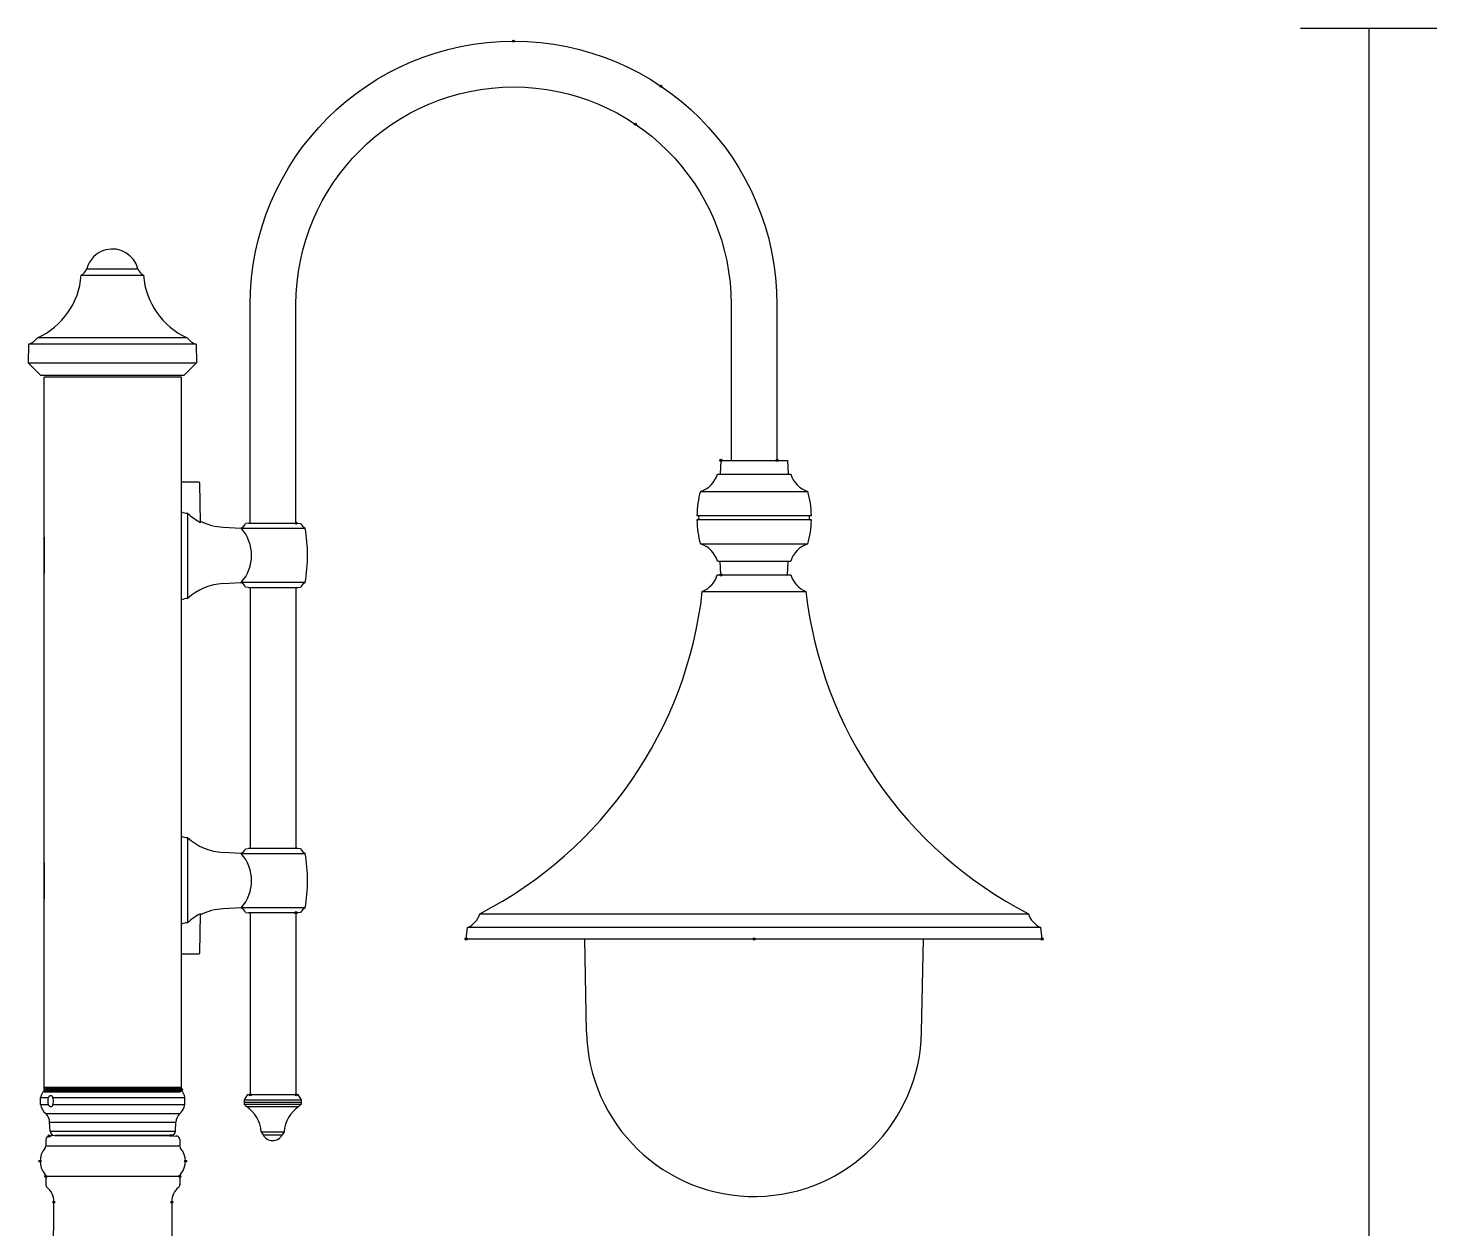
# Model space of a CAD drawing. Extents: x 1 to 153, y 0 to 316.
# Drawn here: x 17.4 to 142, y 210.3 to 316.4 of the extents above; entities that cross this region are included whole.
import ezdxf

# ---------------------------------------------------------------- set-up
doc = ezdxf.new("R2010")
doc.units = 0
doc.layers.add('LIVELLO_1', color=160, linetype='Continuous')

# ---------------------------------------------------------------- blocks, each defined once
blk = doc.blocks.new('AI9-BLK1')
at = {"layer": 'LIVELLO_1', "color": 7}
for p, q in [((53.83, 158.04), (65.88, 158.04)), ((59.86, 158.04), (59.85, 24.53)), ((-53.99, 136.19), (-48.48, 136.19)), ((-53.51, 136.76), (-48.97, 136.76)), ((-58.65, 130.1), (-58.68, 128.45)), ((-43.82, 130.1), (-58.65, 130.1)), ((-44.62, 130.66), (-57.86, 130.66)), ((-43.82, 130.1), (-43.79, 128.45)), ((-58.68, 128.45), (-43.79, 128.45)), ((-58.68, 128.45), (-57.58, 127.35)), ((-43.79, 128.45), (-44.9, 127.35)), ((-57.58, 127.35), (-44.9, 127.35)), ((-57.27, 64.2), (-57.27, 127.18)), ((-45.12, 127.18), (-57.27, 127.18)), ((-45.12, 64.2), (-45.12, 127.18)), ((2.57, 119.83), (2.51, 118.61)), ((2.57, 119.83), (8.45, 119.83)), ((8.45, 119.83), (8.51, 118.61)), ((2.27, 118.61), (8.75, 118.61)), ((-45.12, 117.92), (-43.6, 117.92)), ((-43.44, 114.35), (-43.5, 117.81)), ((0.76, 117.09), (10.26, 117.09)), ((-44.59, 115.15), (-44.59, 107.62)), ((0.45, 114.97), (10.57, 114.97)), ((-41.43, 113.92), (-39.85, 113.84)), ((-39.85, 113.84), (-34.18, 113.84)), ((-39.2, 114.27), (-39.45, 114.24)), ((-39.2, 114.27), (-34.84, 114.27)), ((-34.84, 114.27), (-34.59, 114.24)), ((10.57, 114.56), (0.45, 114.56)), ((-57.27, 113.04), (-57.27, 109.82)), ((0.76, 112.44), (10.26, 112.44)), ((2.27, 110.92), (8.75, 110.92)), ((2.57, 109.7), (2.51, 110.92)), ((8.45, 109.7), (8.51, 110.92)), ((-41.43, 108.94), (-39.85, 109.03)), ((-34.18, 109.03), (-39.85, 109.03)), ((-39.2, 108.6), (-39.45, 108.62)), ((-39.2, 108.6), (-34.84, 108.6)), ((-39.04, 108.6), (-39.04, 85.51)), ((-35, 108.6), (-35, 85.51)), ((-34.84, 108.6), (-34.59, 108.62)), ((0.93, 108.24), (10.09, 108.24)), ((-44.59, 86.49), (-44.59, 78.96)), ((-39.85, 85.08), (-41.43, 85.17)), ((-39.85, 85.08), (-34.18, 85.08)), ((-39.45, 85.49), (-39.2, 85.51)), ((-34.84, 85.51), (-39.2, 85.51)), ((-34.59, 85.49), (-34.84, 85.51)), ((-57.27, 84.28), (-57.27, 81.07)), ((-43.5, 76.29), (-43.44, 79.75)), ((-39.85, 80.26), (-41.43, 80.18)), ((-34.18, 80.26), (-39.85, 80.26)), ((-39.45, 79.86), (-39.2, 79.84)), ((-34.84, 79.84), (-39.2, 79.84)), ((-39.04, 79.84), (-39.04, 63.73)), ((-35, 79.84), (-35, 63.73)), ((-34.59, 79.86), (-34.84, 79.84)), ((-18.74, 79.75), (29.76, 79.75)), ((30.85, 78.53), (-19.83, 78.53)), ((30.98, 77.51), (30.85, 78.53)), ((-9.3, 69.32), (-9.46, 77.51)), ((20.32, 69.32), (20.48, 77.51)), ((-43.6, 76.19), (-45.12, 76.19)), ((-45.32, 64.4), (-57.27, 64.4)), ((-57.27, 64.4), (-57.27, 64)), ((-57.27, 64.2), (-45.12, 64.2)), ((-57.27, 64), (-45.32, 64)), ((-39.29, 63.78), (-39.58, 63.3)), ((-39.29, 63.78), (-34.84, 63.78)), ((-35, 63.73), (-39.04, 63.73)), ((-34.84, 63.78), (-34.54, 63.3)), ((-57.58, 63.49), (-56.91, 63.49)), ((-57.58, 62.88), (-57.58, 63.49)), ((-57.58, 62.88), (-56.91, 62.88)), ((-56.51, 63.49), (-51.2, 63.49)), ((-56.51, 62.88), (-51.2, 62.88)), ((-51.2, 63.49), (-44.82, 63.49)), ((-51.2, 62.88), (-44.82, 62.88)), ((-44.82, 62.88), (-44.82, 63.49)), ((-39.58, 63.3), (-39.59, 63.08)), ((-39.59, 63.08), (-39.58, 62.88)), ((-39.59, 63.08), (-34.53, 63.08)), ((-39.58, 63.3), (-34.54, 63.3)), ((-34.54, 62.88), (-39.58, 62.88)), ((-39.38, 62.7), (-34.74, 62.7)), ((-34.54, 63.3), (-34.53, 63.08)), ((-34.53, 63.08), (-34.54, 62.88)), ((-57.13, 62.08), (-51.2, 62.08)), ((-56.74, 60.53), (-56.78, 61.31)), ((-56.78, 61.31), (-51.2, 61.31)), ((-51.2, 62.08), (-45.27, 62.08)), ((-51.2, 61.31), (-45.62, 61.31)), ((-45.65, 60.53), (-45.62, 61.31)), ((-57.12, 59.8), (-57.12, 59.21)), ((-56.26, 60.15), (-56.81, 60.1)), ((-56.74, 60.53), (-51.2, 60.53)), ((-56.34, 60.15), (-51.2, 60.15)), ((-46.13, 60.15), (-56.26, 60.15)), ((-51.2, 60.53), (-45.65, 60.53)), ((-51.2, 60.15), (-46.06, 60.15)), ((-46.13, 60.15), (-45.58, 60.1)), ((-45.27, 59.8), (-45.27, 59.21)), ((-38.07, 60.47), (-37.9, 60.19)), ((-38.07, 60.47), (-36.05, 60.47)), ((-37.9, 60.19), (-36.22, 60.19)), ((-36.05, 60.47), (-36.22, 60.19)), ((-45.27, 59.21), (-57.12, 59.21)), ((-57.12, 56.53), (-57.12, 55.79)), ((-45.27, 56.53), (-57.12, 56.53)), ((-45.27, 56.53), (-45.27, 55.79)), ((-56.86, -80.77), (-56.41, 54.31)), ((-45.98, 54.31), (-45.53, -80.77))]:
    blk.add_line(p, q, dxfattribs=at)
at = {"layer": 'LIVELLO_1', "color": 250}
blk.add_line((-39.56, 63.08), (-34.57, 63.08), dxfattribs=at)
at = {"layer": 'LIVELLO_1', "color": 7}
for points in [[(2.25, 109.7), (3.14, 109.7), (8.77, 109.7)], [(30.98, 77.51), (-19.96, 77.51), (-19.83, 78.53)]]:
    blk.add_lwpolyline(points, dxfattribs=at)
for centre, radius in [((-34.99, 114.27), 0.0935), ((-45.12, 64.2), 0.0936), ((-46.06, 60.15), 0.0935), ((-57.12, 56.53), 0.0922), ((-45.27, 56.53), 0.0935)]:
    blk.add_circle(centre, radius, dxfattribs=at)
for centre, major_axis, ratio in [((-15.76, 156.89), (0.0949, 0), 0.980078), ((-2.73, 152.91), (0.0008, -0.093), 0.98978), ((-4.99, 149.55), (0.0942, 0), 0.987311), ((2.58, 119.83), (-0.0022, -0.0956), 0.97811), ((7.54, 119.83), (-0.0007, -0.0956), 0.978353), ((2.58, 109.7), (0.0935, 0), 0.963465), ((-34.99, 79.84), (-0.0021, -0.0956), 0.97815), ((-19.96, 77.51), (0.0021, -0.0956), 0.97815), ((5.51, 77.51), (-0.0022, -0.0956), 0.97811), ((30.98, 77.51), (-0.0022, -0.0956), 0.97811), ((30.98, 77.51), (-0.0022, -0.0956), 0.97811), ((30.98, 77.51), (-0.0022, -0.0956), 0.97811), ((-39.04, 63.73), (0.0936, 0), 0.960477), ((-34.99, 63.73), (0.0935, 0), 0.96158), ((-34.99, 63.73), (0.0935, 0), 0.96158), ((-34.99, 63.73), (0.0935, 0), 0.96158), ((-56.82, 60.1), (0.0021, -0.0958), 0.976391), ((-57.63, 57.87), (0.0957, 0), 0.939694), ((-44.76, 57.87), (0.0935, 0), 0.96158), ((-56.41, 54.25), (0.0935, 0), 0.963183), ((-45.98, 54.25), (0.0935, 0), 0.963196)]:
    blk.add_ellipse(centre, major_axis=major_axis, ratio=ratio, dxfattribs=at)
for points, knots in [([(-39.04, 114.27), (-39.04, 114.27), (-39.04, 133.6), (-39.04, 133.6), (-39.04, 146.47), (-28.62, 156.89), (-15.75, 156.89), (-2.89, 156.89), (7.53, 146.47), (7.53, 133.6), (7.53, 133.6), (7.53, 119.83), (7.53, 119.83)], [0, 0, 0, 0, 1, 1, 1, 2, 2, 2, 3, 3, 3, 4, 4, 4, 4]), ([(-35, 114.27), (-35, 114.27), (-35, 133.6), (-35, 133.6), (-35, 144.23), (-26.38, 152.84), (-15.75, 152.84), (-5.13, 152.84), (3.48, 144.23), (3.48, 133.6), (3.48, 133.6), (3.48, 119.83), (3.48, 119.83)], [0, 0, 0, 0, 1, 1, 1, 2, 2, 2, 3, 3, 3, 4, 4, 4, 4]), ([(-48.97, 136.76), (-49.29, 138.01), (-50.57, 138.76), (-51.82, 138.44), (-52.65, 138.23), (-53.29, 137.58), (-53.5, 136.76)], [0, 0, 0, 0, 1, 1, 1, 2, 2, 2, 2]), ([(0.45, 114.56), (0.56, 114.56), (0.65, 114.65), (0.65, 114.77), (0.65, 114.87), (0.56, 114.97), (0.45, 114.97)], [0, 0, 0, 0, 1, 1, 1, 2, 2, 2, 2]), ([(10.57, 114.97), (10.46, 114.97), (10.37, 114.87), (10.37, 114.77), (10.37, 114.65), (10.46, 114.56), (10.57, 114.56)], [0, 0, 0, 0, 1, 1, 1, 2, 2, 2, 2]), ([(-45.12, 86.62), (-44.96, 86.53), (-44.77, 86.49), (-44.59, 86.49), (-43.72, 85.69), (-42.61, 85.22), (-41.43, 85.17)], [0, 0, 0, 0, 1, 1, 1, 2, 2, 2, 2]), ([(-9.3, 69.32), (-9.16, 61.14), (-2.42, 54.62), (5.76, 54.76), (13.74, 54.89), (20.18, 61.33), (20.32, 69.32)], [0, 0, 0, 0, 1, 1, 1, 2, 2, 2, 2]), ([(-57.27, 64), (-57.16, 64), (-57.07, 64.08), (-57.07, 64.2), (-57.07, 64.31), (-57.16, 64.4), (-57.27, 64.4)], [0, 0, 0, 0, 1, 1, 1, 2, 2, 2, 2]), ([(-57.17, 64), (-57.06, 64), (-56.97, 64.08), (-56.97, 64.2), (-56.97, 64.31), (-57.06, 64.4), (-57.17, 64.4)], [0, 0, 0, 0, 1, 1, 1, 2, 2, 2, 2]), ([(-57.07, 64), (-56.96, 64), (-56.87, 64.08), (-56.87, 64.2), (-56.87, 64.31), (-56.96, 64.4), (-57.07, 64.4)], [0, 0, 0, 0, 1, 1, 1, 2, 2, 2, 2]), ([(-56.97, 64), (-56.86, 64), (-56.77, 64.08), (-56.77, 64.2), (-56.77, 64.31), (-56.86, 64.4), (-56.97, 64.4)], [0, 0, 0, 0, 1, 1, 1, 2, 2, 2, 2]), ([(-56.91, 63.49), (-56.9, 63.52), (-56.88, 63.55), (-56.86, 63.57), (-56.84, 63.59), (-56.82, 63.61), (-56.8, 63.64), (-56.79, 63.65), (-56.77, 63.66), (-56.75, 63.67), (-56.74, 63.68), (-56.72, 63.68), (-56.7, 63.69), (-56.69, 63.69), (-56.68, 63.69), (-56.67, 63.69), (-56.67, 63.69), (-56.65, 63.69), (-56.65, 63.69), (-56.63, 63.68), (-56.62, 63.68), (-56.6, 63.66), (-56.59, 63.66), (-56.58, 63.64), (-56.57, 63.63), (-56.55, 63.61), (-56.54, 63.59), (-56.53, 63.57), (-56.52, 63.54), (-56.52, 63.52), (-56.51, 63.49)], [0, 0, 0, 0, 1, 1, 1, 2, 2, 2, 3, 3, 3, 4, 4, 4, 5, 5, 5, 6, 6, 6, 7, 7, 7, 8, 8, 8, 9, 9, 9, 10, 10, 10, 10]), ([(-56.87, 64), (-56.75, 64), (-56.67, 64.08), (-56.67, 64.2), (-56.67, 64.31), (-56.75, 64.4), (-56.87, 64.4)], [0, 0, 0, 0, 1, 1, 1, 2, 2, 2, 2]), ([(-56.77, 64), (-56.65, 64), (-56.56, 64.08), (-56.56, 64.2), (-56.56, 64.31), (-56.65, 64.4), (-56.77, 64.4)], [0, 0, 0, 0, 1, 1, 1, 2, 2, 2, 2]), ([(-56.67, 64), (-56.55, 64), (-56.46, 64.08), (-56.46, 64.2), (-56.46, 64.31), (-56.55, 64.4), (-56.67, 64.4)], [0, 0, 0, 0, 1, 1, 1, 2, 2, 2, 2]), ([(-56.56, 64), (-56.45, 64), (-56.36, 64.08), (-56.36, 64.2), (-56.36, 64.31), (-56.45, 64.4), (-56.56, 64.4)], [0, 0, 0, 0, 1, 1, 1, 2, 2, 2, 2]), ([(-56.46, 64), (-56.35, 64), (-56.26, 64.08), (-56.26, 64.2), (-56.26, 64.31), (-56.35, 64.4), (-56.46, 64.4)], [0, 0, 0, 0, 1, 1, 1, 2, 2, 2, 2]), ([(-56.36, 64), (-56.25, 64), (-56.16, 64.08), (-56.16, 64.2), (-56.16, 64.31), (-56.25, 64.4), (-56.36, 64.4)], [0, 0, 0, 0, 1, 1, 1, 2, 2, 2, 2]), ([(-56.26, 64), (-56.15, 64), (-56.06, 64.08), (-56.06, 64.2), (-56.06, 64.31), (-56.15, 64.4), (-56.26, 64.4)], [0, 0, 0, 0, 1, 1, 1, 2, 2, 2, 2]), ([(-56.16, 64), (-56.05, 64), (-55.96, 64.08), (-55.96, 64.2), (-55.96, 64.31), (-56.05, 64.4), (-56.16, 64.4)], [0, 0, 0, 0, 1, 1, 1, 2, 2, 2, 2]), ([(-56.06, 64), (-55.95, 64), (-55.86, 64.08), (-55.86, 64.2), (-55.86, 64.31), (-55.95, 64.4), (-56.06, 64.4)], [0, 0, 0, 0, 1, 1, 1, 2, 2, 2, 2]), ([(-55.96, 64), (-55.84, 64), (-55.75, 64.08), (-55.75, 64.2), (-55.75, 64.31), (-55.84, 64.4), (-55.96, 64.4)], [0, 0, 0, 0, 1, 1, 1, 2, 2, 2, 2]), ([(-55.86, 64), (-55.74, 64), (-55.65, 64.08), (-55.65, 64.2), (-55.65, 64.31), (-55.74, 64.4), (-55.86, 64.4)], [0, 0, 0, 0, 1, 1, 1, 2, 2, 2, 2]), ([(-55.75, 64), (-55.64, 64), (-55.55, 64.08), (-55.55, 64.2), (-55.55, 64.31), (-55.64, 64.4), (-55.75, 64.4)], [0, 0, 0, 0, 1, 1, 1, 2, 2, 2, 2]), ([(-55.65, 64), (-55.54, 64), (-55.45, 64.08), (-55.45, 64.2), (-55.45, 64.31), (-55.54, 64.4), (-55.65, 64.4)], [0, 0, 0, 0, 1, 1, 1, 2, 2, 2, 2]), ([(-55.55, 64), (-55.44, 64), (-55.35, 64.08), (-55.35, 64.2), (-55.35, 64.31), (-55.44, 64.4), (-55.55, 64.4)], [0, 0, 0, 0, 1, 1, 1, 2, 2, 2, 2]), ([(-55.45, 64), (-55.34, 64), (-55.25, 64.08), (-55.25, 64.2), (-55.25, 64.31), (-55.34, 64.4), (-55.45, 64.4)], [0, 0, 0, 0, 1, 1, 1, 2, 2, 2, 2]), ([(-55.35, 64), (-55.24, 64), (-55.15, 64.08), (-55.15, 64.2), (-55.15, 64.31), (-55.24, 64.4), (-55.35, 64.4)], [0, 0, 0, 0, 1, 1, 1, 2, 2, 2, 2]), ([(-55.25, 64), (-55.13, 64), (-55.04, 64.08), (-55.04, 64.2), (-55.04, 64.31), (-55.13, 64.4), (-55.25, 64.4)], [0, 0, 0, 0, 1, 1, 1, 2, 2, 2, 2]), ([(-55.15, 64), (-55.03, 64), (-54.94, 64.08), (-54.94, 64.2), (-54.94, 64.31), (-55.03, 64.4), (-55.15, 64.4)], [0, 0, 0, 0, 1, 1, 1, 2, 2, 2, 2]), ([(-55.04, 64), (-54.93, 64), (-54.84, 64.08), (-54.84, 64.2), (-54.84, 64.31), (-54.93, 64.4), (-55.04, 64.4)], [0, 0, 0, 0, 1, 1, 1, 2, 2, 2, 2]), ([(-54.94, 64), (-54.83, 64), (-54.74, 64.08), (-54.74, 64.2), (-54.74, 64.31), (-54.83, 64.4), (-54.94, 64.4)], [0, 0, 0, 0, 1, 1, 1, 2, 2, 2, 2]), ([(-54.84, 64), (-54.73, 64), (-54.64, 64.08), (-54.64, 64.2), (-54.64, 64.31), (-54.73, 64.4), (-54.84, 64.4)], [0, 0, 0, 0, 1, 1, 1, 2, 2, 2, 2]), ([(-54.74, 64), (-54.63, 64), (-54.54, 64.08), (-54.54, 64.2), (-54.54, 64.31), (-54.63, 64.4), (-54.74, 64.4)], [0, 0, 0, 0, 1, 1, 1, 2, 2, 2, 2]), ([(-54.64, 64), (-54.53, 64), (-54.44, 64.08), (-54.44, 64.2), (-54.44, 64.31), (-54.53, 64.4), (-54.64, 64.4)], [0, 0, 0, 0, 1, 1, 1, 2, 2, 2, 2]), ([(-54.54, 64), (-54.43, 64), (-54.34, 64.08), (-54.34, 64.2), (-54.34, 64.31), (-54.43, 64.4), (-54.54, 64.4)], [0, 0, 0, 0, 1, 1, 1, 2, 2, 2, 2]), ([(-54.44, 64), (-54.33, 64), (-54.23, 64.08), (-54.23, 64.2), (-54.23, 64.31), (-54.33, 64.4), (-54.44, 64.4)], [0, 0, 0, 0, 1, 1, 1, 2, 2, 2, 2]), ([(-54.34, 64), (-54.22, 64), (-54.13, 64.08), (-54.13, 64.2), (-54.13, 64.31), (-54.22, 64.4), (-54.34, 64.4)], [0, 0, 0, 0, 1, 1, 1, 2, 2, 2, 2]), ([(-54.23, 64), (-54.12, 64), (-54.03, 64.08), (-54.03, 64.2), (-54.03, 64.31), (-54.12, 64.4), (-54.23, 64.4)], [0, 0, 0, 0, 1, 1, 1, 2, 2, 2, 2]), ([(-54.13, 64), (-54.02, 64), (-53.93, 64.08), (-53.93, 64.2), (-53.93, 64.31), (-54.02, 64.4), (-54.13, 64.4)], [0, 0, 0, 0, 1, 1, 1, 2, 2, 2, 2]), ([(-54.03, 64), (-53.92, 64), (-53.83, 64.08), (-53.83, 64.2), (-53.83, 64.31), (-53.92, 64.4), (-54.03, 64.4)], [0, 0, 0, 0, 1, 1, 1, 2, 2, 2, 2]), ([(-53.93, 64), (-53.82, 64), (-53.73, 64.08), (-53.73, 64.2), (-53.73, 64.31), (-53.82, 64.4), (-53.93, 64.4)], [0, 0, 0, 0, 1, 1, 1, 2, 2, 2, 2]), ([(-53.83, 64), (-53.72, 64), (-53.63, 64.08), (-53.63, 64.2), (-53.63, 64.31), (-53.72, 64.4), (-53.83, 64.4)], [0, 0, 0, 0, 1, 1, 1, 2, 2, 2, 2]), ([(-53.73, 64), (-53.61, 64), (-53.53, 64.08), (-53.53, 64.2), (-53.53, 64.31), (-53.61, 64.4), (-53.73, 64.4)], [0, 0, 0, 0, 1, 1, 1, 2, 2, 2, 2]), ([(-53.63, 64), (-53.51, 64), (-53.43, 64.08), (-53.43, 64.2), (-53.43, 64.31), (-53.51, 64.4), (-53.63, 64.4)], [0, 0, 0, 0, 1, 1, 1, 2, 2, 2, 2]), ([(-53.53, 64), (-53.41, 64), (-53.32, 64.08), (-53.32, 64.2), (-53.32, 64.31), (-53.41, 64.4), (-53.53, 64.4)], [0, 0, 0, 0, 1, 1, 1, 2, 2, 2, 2]), ([(-53.43, 64), (-53.31, 64), (-53.22, 64.08), (-53.22, 64.2), (-53.22, 64.31), (-53.31, 64.4), (-53.43, 64.4)], [0, 0, 0, 0, 1, 1, 1, 2, 2, 2, 2]), ([(-53.32, 64), (-53.21, 64), (-53.12, 64.08), (-53.12, 64.2), (-53.12, 64.31), (-53.21, 64.4), (-53.32, 64.4)], [0, 0, 0, 0, 1, 1, 1, 2, 2, 2, 2]), ([(-53.22, 64), (-53.11, 64), (-53.02, 64.08), (-53.02, 64.2), (-53.02, 64.31), (-53.11, 64.4), (-53.22, 64.4)], [0, 0, 0, 0, 1, 1, 1, 2, 2, 2, 2]), ([(-53.12, 64), (-53.01, 64), (-52.92, 64.08), (-52.92, 64.2), (-52.92, 64.31), (-53.01, 64.4), (-53.12, 64.4)], [0, 0, 0, 0, 1, 1, 1, 2, 2, 2, 2]), ([(-53.02, 64), (-52.91, 64), (-52.82, 64.08), (-52.82, 64.2), (-52.82, 64.31), (-52.91, 64.4), (-53.02, 64.4)], [0, 0, 0, 0, 1, 1, 1, 2, 2, 2, 2]), ([(-52.92, 64), (-52.81, 64), (-52.72, 64.08), (-52.72, 64.2), (-52.72, 64.31), (-52.81, 64.4), (-52.92, 64.4)], [0, 0, 0, 0, 1, 1, 1, 2, 2, 2, 2]), ([(-52.82, 64), (-52.7, 64), (-52.62, 64.08), (-52.62, 64.2), (-52.62, 64.31), (-52.7, 64.4), (-52.82, 64.4)], [0, 0, 0, 0, 1, 1, 1, 2, 2, 2, 2]), ([(-52.72, 64), (-52.6, 64), (-52.52, 64.08), (-52.52, 64.2), (-52.52, 64.31), (-52.6, 64.4), (-52.72, 64.4)], [0, 0, 0, 0, 1, 1, 1, 2, 2, 2, 2]), ([(-52.62, 64), (-52.5, 64), (-52.41, 64.08), (-52.41, 64.2), (-52.41, 64.31), (-52.5, 64.4), (-52.62, 64.4)], [0, 0, 0, 0, 1, 1, 1, 2, 2, 2, 2]), ([(-52.52, 64), (-52.4, 64), (-52.31, 64.08), (-52.31, 64.2), (-52.31, 64.31), (-52.4, 64.4), (-52.52, 64.4)], [0, 0, 0, 0, 1, 1, 1, 2, 2, 2, 2]), ([(-52.41, 64), (-52.3, 64), (-52.21, 64.08), (-52.21, 64.2), (-52.21, 64.31), (-52.3, 64.4), (-52.41, 64.4)], [0, 0, 0, 0, 1, 1, 1, 2, 2, 2, 2]), ([(-52.31, 64), (-52.2, 64), (-52.11, 64.08), (-52.11, 64.2), (-52.11, 64.31), (-52.2, 64.4), (-52.31, 64.4)], [0, 0, 0, 0, 1, 1, 1, 2, 2, 2, 2]), ([(-52.21, 64), (-52.1, 64), (-52.01, 64.08), (-52.01, 64.2), (-52.01, 64.31), (-52.1, 64.4), (-52.21, 64.4)], [0, 0, 0, 0, 1, 1, 1, 2, 2, 2, 2]), ([(-52.11, 64), (-52, 64), (-51.91, 64.08), (-51.91, 64.2), (-51.91, 64.31), (-52, 64.4), (-52.11, 64.4)], [0, 0, 0, 0, 1, 1, 1, 2, 2, 2, 2]), ([(-52.01, 64), (-51.89, 64), (-51.8, 64.08), (-51.8, 64.2), (-51.8, 64.31), (-51.89, 64.4), (-52.01, 64.4)], [0, 0, 0, 0, 1, 1, 1, 2, 2, 2, 2]), ([(-51.91, 64), (-51.8, 64), (-51.7, 64.08), (-51.7, 64.2), (-51.7, 64.31), (-51.8, 64.4), (-51.91, 64.4)], [0, 0, 0, 0, 1, 1, 1, 2, 2, 2, 2]), ([(-51.8, 64), (-51.69, 64), (-51.6, 64.08), (-51.6, 64.2), (-51.6, 64.31), (-51.69, 64.4), (-51.8, 64.4)], [0, 0, 0, 0, 1, 1, 1, 2, 2, 2, 2]), ([(-51.7, 64), (-51.59, 64), (-51.5, 64.08), (-51.5, 64.2), (-51.5, 64.31), (-51.59, 64.4), (-51.7, 64.4)], [0, 0, 0, 0, 1, 1, 1, 2, 2, 2, 2]), ([(-51.6, 64), (-51.49, 64), (-51.4, 64.08), (-51.4, 64.2), (-51.4, 64.31), (-51.49, 64.4), (-51.6, 64.4)], [0, 0, 0, 0, 1, 1, 1, 2, 2, 2, 2]), ([(-51.5, 64), (-51.39, 64), (-51.3, 64.08), (-51.3, 64.2), (-51.3, 64.31), (-51.39, 64.4), (-51.5, 64.4)], [0, 0, 0, 0, 1, 1, 1, 2, 2, 2, 2]), ([(-51.4, 64), (-51.29, 64), (-51.2, 64.08), (-51.2, 64.2), (-51.2, 64.31), (-51.29, 64.4), (-51.4, 64.4)], [0, 0, 0, 0, 1, 1, 1, 2, 2, 2, 2]), ([(-51.3, 64), (-51.19, 64), (-51.09, 64.08), (-51.09, 64.2), (-51.09, 64.31), (-51.19, 64.4), (-51.3, 64.4)], [0, 0, 0, 0, 1, 1, 1, 2, 2, 2, 2]), ([(-51.2, 64), (-51.09, 64), (-50.99, 64.08), (-50.99, 64.2), (-50.99, 64.31), (-51.09, 64.4), (-51.2, 64.4)], [0, 0, 0, 0, 1, 1, 1, 2, 2, 2, 2]), ([(-51.09, 64), (-50.98, 64), (-50.89, 64.08), (-50.89, 64.2), (-50.89, 64.31), (-50.98, 64.4), (-51.09, 64.4)], [0, 0, 0, 0, 1, 1, 1, 2, 2, 2, 2]), ([(-50.99, 64), (-50.88, 64), (-50.79, 64.08), (-50.79, 64.2), (-50.79, 64.31), (-50.88, 64.4), (-50.99, 64.4)], [0, 0, 0, 0, 1, 1, 1, 2, 2, 2, 2]), ([(-50.89, 64), (-50.78, 64), (-50.69, 64.08), (-50.69, 64.2), (-50.69, 64.31), (-50.78, 64.4), (-50.89, 64.4)], [0, 0, 0, 0, 1, 1, 1, 2, 2, 2, 2]), ([(-50.79, 64), (-50.68, 64), (-50.59, 64.08), (-50.59, 64.2), (-50.59, 64.31), (-50.68, 64.4), (-50.79, 64.4)], [0, 0, 0, 0, 1, 1, 1, 2, 2, 2, 2]), ([(-50.69, 64), (-50.58, 64), (-50.49, 64.08), (-50.49, 64.2), (-50.49, 64.31), (-50.58, 64.4), (-50.69, 64.4)], [0, 0, 0, 0, 1, 1, 1, 2, 2, 2, 2]), ([(-50.59, 64), (-50.48, 64), (-50.39, 64.08), (-50.39, 64.2), (-50.39, 64.31), (-50.48, 64.4), (-50.59, 64.4)], [0, 0, 0, 0, 1, 1, 1, 2, 2, 2, 2]), ([(-50.49, 64), (-50.37, 64), (-50.29, 64.08), (-50.29, 64.2), (-50.29, 64.31), (-50.37, 64.4), (-50.49, 64.4)], [0, 0, 0, 0, 1, 1, 1, 2, 2, 2, 2]), ([(-50.39, 64), (-50.27, 64), (-50.18, 64.08), (-50.18, 64.2), (-50.18, 64.31), (-50.27, 64.4), (-50.39, 64.4)], [0, 0, 0, 0, 1, 1, 1, 2, 2, 2, 2]), ([(-50.29, 64), (-50.17, 64), (-50.08, 64.08), (-50.08, 64.2), (-50.08, 64.31), (-50.17, 64.4), (-50.29, 64.4)], [0, 0, 0, 0, 1, 1, 1, 2, 2, 2, 2]), ([(-50.18, 64), (-50.07, 64), (-49.98, 64.08), (-49.98, 64.2), (-49.98, 64.31), (-50.07, 64.4), (-50.18, 64.4)], [0, 0, 0, 0, 1, 1, 1, 2, 2, 2, 2]), ([(-50.08, 64), (-49.97, 64), (-49.88, 64.08), (-49.88, 64.2), (-49.88, 64.31), (-49.97, 64.4), (-50.08, 64.4)], [0, 0, 0, 0, 1, 1, 1, 2, 2, 2, 2]), ([(-49.98, 64), (-49.87, 64), (-49.78, 64.08), (-49.78, 64.2), (-49.78, 64.31), (-49.87, 64.4), (-49.98, 64.4)], [0, 0, 0, 0, 1, 1, 1, 2, 2, 2, 2]), ([(-49.88, 64), (-49.77, 64), (-49.68, 64.08), (-49.68, 64.2), (-49.68, 64.31), (-49.77, 64.4), (-49.88, 64.4)], [0, 0, 0, 0, 1, 1, 1, 2, 2, 2, 2]), ([(-49.78, 64), (-49.67, 64), (-49.58, 64.08), (-49.58, 64.2), (-49.58, 64.31), (-49.67, 64.4), (-49.78, 64.4)], [0, 0, 0, 0, 1, 1, 1, 2, 2, 2, 2]), ([(-49.68, 64), (-49.57, 64), (-49.48, 64.08), (-49.48, 64.2), (-49.48, 64.31), (-49.57, 64.4), (-49.68, 64.4)], [0, 0, 0, 0, 1, 1, 1, 2, 2, 2, 2]), ([(-49.58, 64), (-49.46, 64), (-49.37, 64.08), (-49.37, 64.2), (-49.37, 64.31), (-49.46, 64.4), (-49.58, 64.4)], [0, 0, 0, 0, 1, 1, 1, 2, 2, 2, 2]), ([(-49.48, 64), (-49.36, 64), (-49.27, 64.08), (-49.27, 64.2), (-49.27, 64.31), (-49.36, 64.4), (-49.48, 64.4)], [0, 0, 0, 0, 1, 1, 1, 2, 2, 2, 2]), ([(-49.37, 64), (-49.26, 64), (-49.17, 64.08), (-49.17, 64.2), (-49.17, 64.31), (-49.26, 64.4), (-49.37, 64.4)], [0, 0, 0, 0, 1, 1, 1, 2, 2, 2, 2]), ([(-49.27, 64), (-49.16, 64), (-49.07, 64.08), (-49.07, 64.2), (-49.07, 64.31), (-49.16, 64.4), (-49.27, 64.4)], [0, 0, 0, 0, 1, 1, 1, 2, 2, 2, 2]), ([(-49.17, 64), (-49.06, 64), (-48.97, 64.08), (-48.97, 64.2), (-48.97, 64.31), (-49.06, 64.4), (-49.17, 64.4)], [0, 0, 0, 0, 1, 1, 1, 2, 2, 2, 2]), ([(-49.07, 64), (-48.96, 64), (-48.87, 64.08), (-48.87, 64.2), (-48.87, 64.31), (-48.96, 64.4), (-49.07, 64.4)], [0, 0, 0, 0, 1, 1, 1, 2, 2, 2, 2]), ([(-48.97, 64), (-48.86, 64), (-48.77, 64.08), (-48.77, 64.2), (-48.77, 64.31), (-48.86, 64.4), (-48.97, 64.4)], [0, 0, 0, 0, 1, 1, 1, 2, 2, 2, 2]), ([(-48.87, 64), (-48.76, 64), (-48.67, 64.08), (-48.67, 64.2), (-48.67, 64.31), (-48.76, 64.4), (-48.87, 64.4)], [0, 0, 0, 0, 1, 1, 1, 2, 2, 2, 2]), ([(-48.77, 64), (-48.65, 64), (-48.56, 64.08), (-48.56, 64.2), (-48.56, 64.31), (-48.65, 64.4), (-48.77, 64.4)], [0, 0, 0, 0, 1, 1, 1, 2, 2, 2, 2]), ([(-48.67, 64), (-48.55, 64), (-48.46, 64.08), (-48.46, 64.2), (-48.46, 64.31), (-48.55, 64.4), (-48.67, 64.4)], [0, 0, 0, 0, 1, 1, 1, 2, 2, 2, 2]), ([(-48.56, 64), (-48.45, 64), (-48.36, 64.08), (-48.36, 64.2), (-48.36, 64.31), (-48.45, 64.4), (-48.56, 64.4)], [0, 0, 0, 0, 1, 1, 1, 2, 2, 2, 2]), ([(-48.46, 64), (-48.35, 64), (-48.26, 64.08), (-48.26, 64.2), (-48.26, 64.31), (-48.35, 64.4), (-48.46, 64.4)], [0, 0, 0, 0, 1, 1, 1, 2, 2, 2, 2]), ([(-48.36, 64), (-48.25, 64), (-48.16, 64.08), (-48.16, 64.2), (-48.16, 64.31), (-48.25, 64.4), (-48.36, 64.4)], [0, 0, 0, 0, 1, 1, 1, 2, 2, 2, 2]), ([(-48.26, 64), (-48.15, 64), (-48.05, 64.08), (-48.05, 64.2), (-48.05, 64.31), (-48.15, 64.4), (-48.26, 64.4)], [0, 0, 0, 0, 1, 1, 1, 2, 2, 2, 2]), ([(-48.16, 64), (-48.05, 64), (-47.96, 64.08), (-47.96, 64.2), (-47.96, 64.31), (-48.05, 64.4), (-48.16, 64.4)], [0, 0, 0, 0, 1, 1, 1, 2, 2, 2, 2]), ([(-48.05, 64), (-47.95, 64), (-47.85, 64.08), (-47.85, 64.2), (-47.85, 64.31), (-47.95, 64.4), (-48.05, 64.4)], [0, 0, 0, 0, 1, 1, 1, 2, 2, 2, 2]), ([(-47.96, 64), (-47.85, 64), (-47.75, 64.08), (-47.75, 64.2), (-47.75, 64.31), (-47.85, 64.4), (-47.96, 64.4)], [0, 0, 0, 0, 1, 1, 1, 2, 2, 2, 2]), ([(-47.85, 64), (-47.74, 64), (-47.65, 64.08), (-47.65, 64.2), (-47.65, 64.31), (-47.74, 64.4), (-47.85, 64.4)], [0, 0, 0, 0, 1, 1, 1, 2, 2, 2, 2]), ([(-47.75, 64), (-47.64, 64), (-47.55, 64.08), (-47.55, 64.2), (-47.55, 64.31), (-47.64, 64.4), (-47.75, 64.4)], [0, 0, 0, 0, 1, 1, 1, 2, 2, 2, 2]), ([(-47.65, 64), (-47.54, 64), (-47.45, 64.08), (-47.45, 64.2), (-47.45, 64.31), (-47.54, 64.4), (-47.65, 64.4)], [0, 0, 0, 0, 1, 1, 1, 2, 2, 2, 2]), ([(-47.55, 64), (-47.44, 64), (-47.35, 64.08), (-47.35, 64.2), (-47.35, 64.31), (-47.44, 64.4), (-47.55, 64.4)], [0, 0, 0, 0, 1, 1, 1, 2, 2, 2, 2]), ([(-47.45, 64), (-47.34, 64), (-47.25, 64.08), (-47.25, 64.2), (-47.25, 64.31), (-47.34, 64.4), (-47.45, 64.4)], [0, 0, 0, 0, 1, 1, 1, 2, 2, 2, 2]), ([(-47.35, 64), (-47.24, 64), (-47.14, 64.08), (-47.14, 64.2), (-47.14, 64.31), (-47.24, 64.4), (-47.35, 64.4)], [0, 0, 0, 0, 1, 1, 1, 2, 2, 2, 2]), ([(-47.25, 64), (-47.13, 64), (-47.05, 64.08), (-47.05, 64.2), (-47.05, 64.31), (-47.13, 64.4), (-47.25, 64.4)], [0, 0, 0, 0, 1, 1, 1, 2, 2, 2, 2]), ([(-47.14, 64), (-47.03, 64), (-46.94, 64.08), (-46.94, 64.2), (-46.94, 64.31), (-47.03, 64.4), (-47.14, 64.4)], [0, 0, 0, 0, 1, 1, 1, 2, 2, 2, 2]), ([(-47.05, 64), (-46.93, 64), (-46.84, 64.08), (-46.84, 64.2), (-46.84, 64.31), (-46.93, 64.4), (-47.05, 64.4)], [0, 0, 0, 0, 1, 1, 1, 2, 2, 2, 2]), ([(-46.94, 64), (-46.83, 64), (-46.74, 64.08), (-46.74, 64.2), (-46.74, 64.31), (-46.83, 64.4), (-46.94, 64.4)], [0, 0, 0, 0, 1, 1, 1, 2, 2, 2, 2]), ([(-46.84, 64), (-46.73, 64), (-46.64, 64.08), (-46.64, 64.2), (-46.64, 64.31), (-46.73, 64.4), (-46.84, 64.4)], [0, 0, 0, 0, 1, 1, 1, 2, 2, 2, 2]), ([(-46.74, 64), (-46.63, 64), (-46.54, 64.08), (-46.54, 64.2), (-46.54, 64.31), (-46.63, 64.4), (-46.74, 64.4)], [0, 0, 0, 0, 1, 1, 1, 2, 2, 2, 2]), ([(-46.64, 64), (-46.53, 64), (-46.44, 64.08), (-46.44, 64.2), (-46.44, 64.31), (-46.53, 64.4), (-46.64, 64.4)], [0, 0, 0, 0, 1, 1, 1, 2, 2, 2, 2]), ([(-46.54, 64), (-46.42, 64), (-46.34, 64.08), (-46.34, 64.2), (-46.34, 64.31), (-46.42, 64.4), (-46.54, 64.4)], [0, 0, 0, 0, 1, 1, 1, 2, 2, 2, 2]), ([(-46.44, 64), (-46.32, 64), (-46.23, 64.08), (-46.23, 64.2), (-46.23, 64.31), (-46.32, 64.4), (-46.44, 64.4)], [0, 0, 0, 0, 1, 1, 1, 2, 2, 2, 2]), ([(-46.34, 64), (-46.22, 64), (-46.13, 64.08), (-46.13, 64.2), (-46.13, 64.31), (-46.22, 64.4), (-46.34, 64.4)], [0, 0, 0, 0, 1, 1, 1, 2, 2, 2, 2]), ([(-46.23, 64), (-46.12, 64), (-46.03, 64.08), (-46.03, 64.2), (-46.03, 64.31), (-46.12, 64.4), (-46.23, 64.4)], [0, 0, 0, 0, 1, 1, 1, 2, 2, 2, 2]), ([(-46.13, 64), (-46.02, 64), (-45.93, 64.08), (-45.93, 64.2), (-45.93, 64.31), (-46.02, 64.4), (-46.13, 64.4)], [0, 0, 0, 0, 1, 1, 1, 2, 2, 2, 2]), ([(-46.03, 64), (-45.92, 64), (-45.83, 64.08), (-45.83, 64.2), (-45.83, 64.31), (-45.92, 64.4), (-46.03, 64.4)], [0, 0, 0, 0, 1, 1, 1, 2, 2, 2, 2]), ([(-45.93, 64), (-45.82, 64), (-45.73, 64.08), (-45.73, 64.2), (-45.73, 64.31), (-45.82, 64.4), (-45.93, 64.4)], [0, 0, 0, 0, 1, 1, 1, 2, 2, 2, 2]), ([(-45.83, 64), (-45.72, 64), (-45.63, 64.08), (-45.63, 64.2), (-45.63, 64.31), (-45.72, 64.4), (-45.83, 64.4)], [0, 0, 0, 0, 1, 1, 1, 2, 2, 2, 2]), ([(-45.73, 64), (-45.62, 64), (-45.53, 64.08), (-45.53, 64.2), (-45.53, 64.31), (-45.62, 64.4), (-45.73, 64.4)], [0, 0, 0, 0, 1, 1, 1, 2, 2, 2, 2]), ([(-45.63, 64), (-45.51, 64), (-45.43, 64.08), (-45.43, 64.2), (-45.43, 64.31), (-45.51, 64.4), (-45.63, 64.4)], [0, 0, 0, 0, 1, 1, 1, 2, 2, 2, 2]), ([(-45.53, 64), (-45.41, 64), (-45.32, 64.08), (-45.32, 64.2), (-45.32, 64.31), (-45.41, 64.4), (-45.53, 64.4)], [0, 0, 0, 0, 1, 1, 1, 2, 2, 2, 2]), ([(-45.43, 64), (-45.31, 64), (-45.22, 64.08), (-45.22, 64.2), (-45.22, 64.31), (-45.31, 64.4), (-45.43, 64.4)], [0, 0, 0, 0, 1, 1, 1, 2, 2, 2, 2]), ([(-45.32, 64), (-45.21, 64), (-45.12, 64.08), (-45.12, 64.2), (-45.12, 64.31), (-45.21, 64.4), (-45.32, 64.4)], [0, 0, 0, 0, 1, 1, 1, 2, 2, 2, 2]), ([(-56.51, 62.88), (-56.52, 62.85), (-56.52, 62.83), (-56.53, 62.8), (-56.54, 62.78), (-56.55, 62.76), (-56.57, 62.74), (-56.58, 62.73), (-56.59, 62.71), (-56.6, 62.7), (-56.62, 62.69), (-56.63, 62.69), (-56.65, 62.68), (-56.65, 62.68), (-56.67, 62.68), (-56.67, 62.68), (-56.68, 62.68), (-56.69, 62.68), (-56.7, 62.68), (-56.72, 62.69), (-56.74, 62.69), (-56.75, 62.7), (-56.77, 62.71), (-56.79, 62.72), (-56.8, 62.73), (-56.82, 62.75), (-56.84, 62.77), (-56.86, 62.8), (-56.88, 62.82), (-56.9, 62.85), (-56.91, 62.88)], [0, 0, 0, 0, 1, 1, 1, 2, 2, 2, 3, 3, 3, 4, 4, 4, 5, 5, 5, 6, 6, 6, 7, 7, 7, 8, 8, 8, 9, 9, 9, 10, 10, 10, 10]), ([(-37.9, 60.19), (-37.73, 59.88), (-37.41, 59.7), (-37.06, 59.7), (-37.06, 59.7), (-37.06, 59.7), (-37.06, 59.7)], [0, 0, 0, 0, 1, 1, 1, 2, 2, 2, 2])]:
    blk.add_open_spline(points, degree=3, knots=knots, dxfattribs=at)
for points in [[(-57.86, 130.66), (-55.65, 131.66), (-54.17, 133.78), (-53.99, 136.19)], [(-53.99, 136.19), (-53.77, 136.32), (-53.6, 136.52), (-53.51, 136.76)], [(-48.97, 136.76), (-48.87, 136.52), (-48.7, 136.32), (-48.48, 136.19)], [(-48.48, 136.19), (-48.3, 133.78), (-46.82, 131.66), (-44.62, 130.66)], [(-58.65, 130.1), (-58.34, 130.21), (-58.06, 130.4), (-57.86, 130.66)], [(-44.62, 130.66), (-44.41, 130.4), (-44.14, 130.21), (-43.82, 130.1)], [(0.76, 117.09), (1.49, 117.31), (2.06, 117.88), (2.27, 118.61)], [(8.75, 118.61), (8.96, 117.88), (9.53, 117.31), (10.26, 117.09)], [(-43.5, 117.81), (-43.5, 117.87), (-43.54, 117.92), (-43.6, 117.92)], [(0.76, 117.09), (0.57, 116.4), (0.47, 115.69), (0.45, 114.97)], [(10.57, 114.97), (10.56, 115.69), (10.45, 116.4), (10.26, 117.09)], [(-45.12, 115.27), (-44.96, 115.19), (-44.77, 115.15), (-44.59, 115.15)], [(-44.59, 115.15), (-44.24, 114.83), (-43.86, 114.56), (-43.44, 114.35)], [(-43.44, 114.46), (-42.81, 114.14), (-42.13, 113.96), (-41.43, 113.92)], [(-39.85, 113.84), (-39.68, 113.92), (-39.53, 114.07), (-39.45, 114.24)], [(-39.85, 109.03), (-38.62, 110.39), (-38.62, 112.47), (-39.85, 113.84)], [(-34.59, 114.24), (-34.51, 114.07), (-34.36, 113.92), (-34.18, 113.84)], [(-34.18, 109.03), (-33.91, 110.62), (-33.91, 112.25), (-34.18, 113.84)], [(0.45, 114.56), (0.47, 113.84), (0.57, 113.13), (0.76, 112.44)], [(10.26, 112.44), (10.45, 113.13), (10.56, 113.84), (10.57, 114.56)], [(2.27, 110.92), (2.06, 111.65), (1.49, 112.22), (0.76, 112.44)], [(10.26, 112.44), (9.53, 112.22), (8.96, 111.65), (8.75, 110.92)], [(0.93, 108.24), (1.57, 108.5), (2.06, 109.04), (2.25, 109.7)], [(8.77, 109.7), (8.96, 109.04), (9.45, 108.5), (10.09, 108.24)], [(-41.43, 108.94), (-42.61, 108.88), (-43.72, 108.41), (-44.59, 107.62)], [(-39.45, 108.62), (-39.53, 108.8), (-39.68, 108.94), (-39.85, 109.03)], [(-34.18, 109.03), (-34.36, 108.94), (-34.51, 108.8), (-34.59, 108.62)], [(-44.59, 107.62), (-44.77, 107.62), (-44.96, 107.57), (-45.12, 107.49)], [(-18.74, 79.75), (-7.83, 85.36), (-0.44, 96.06), (0.93, 108.24)], [(10.09, 108.24), (11.47, 96.06), (18.85, 85.36), (29.76, 79.75)], [(-39.85, 85.08), (-39.68, 85.17), (-39.53, 85.31), (-39.45, 85.49)], [(-39.85, 80.26), (-38.62, 81.63), (-38.62, 83.71), (-39.85, 85.08)], [(-34.59, 85.49), (-34.51, 85.31), (-34.36, 85.17), (-34.18, 85.08)], [(-34.18, 80.26), (-33.91, 81.86), (-33.91, 83.49), (-34.18, 85.08)], [(-43.44, 79.75), (-43.86, 79.54), (-44.24, 79.28), (-44.59, 78.96)], [(-41.43, 80.18), (-42.13, 80.15), (-42.81, 79.97), (-43.44, 79.65)], [(-39.45, 79.86), (-39.53, 80.04), (-39.68, 80.18), (-39.85, 80.26)], [(-34.18, 80.26), (-34.36, 80.18), (-34.51, 80.04), (-34.59, 79.86)], [(-19.83, 78.53), (-19.31, 78.77), (-18.91, 79.21), (-18.74, 79.75)], [(29.76, 79.75), (29.93, 79.21), (30.33, 78.77), (30.85, 78.53)], [(-44.59, 78.96), (-44.77, 78.96), (-44.96, 78.91), (-45.12, 78.83)], [(-43.6, 76.19), (-43.54, 76.19), (-43.5, 76.24), (-43.5, 76.29)], [(-57.22, 64.2), (-57.4, 64), (-57.52, 63.75), (-57.58, 63.49)], [(-44.82, 63.49), (-44.87, 63.75), (-44.99, 64), (-45.17, 64.2)], [(-57.58, 62.88), (-57.52, 62.57), (-57.36, 62.29), (-57.13, 62.08)], [(-56.91, 63.49), (-56.97, 63.29), (-56.97, 63.08), (-56.91, 62.88)], [(-56.45, 63.18), (-56.45, 63.29), (-56.47, 63.39), (-56.51, 63.49)], [(-56.51, 62.88), (-56.47, 62.98), (-56.45, 63.08), (-56.45, 63.18)], [(-45.27, 62.08), (-45.04, 62.29), (-44.88, 62.57), (-44.82, 62.88)], [(-39.38, 62.7), (-39.43, 62.77), (-39.5, 62.84), (-39.58, 62.88)], [(-38.07, 60.47), (-38.14, 61.38), (-38.62, 62.2), (-39.38, 62.7)], [(-34.74, 62.7), (-35.5, 62.2), (-35.99, 61.38), (-36.05, 60.47)], [(-34.54, 62.88), (-34.63, 62.84), (-34.7, 62.77), (-34.74, 62.7)], [(-56.78, 61.31), (-56.79, 61.61), (-56.91, 61.88), (-57.13, 62.08)], [(-45.27, 62.08), (-45.48, 61.88), (-45.6, 61.61), (-45.62, 61.31)], [(-56.81, 60.1), (-56.98, 60.1), (-57.12, 59.96), (-57.12, 59.8)], [(-56.74, 60.53), (-56.73, 60.32), (-56.55, 60.15), (-56.34, 60.15)], [(-46.06, 60.15), (-45.84, 60.15), (-45.66, 60.32), (-45.65, 60.53)], [(-45.27, 59.8), (-45.27, 59.96), (-45.41, 60.1), (-45.58, 60.1)], [(-37.06, 59.7), (-36.72, 59.7), (-36.39, 59.88), (-36.22, 60.19)], [(-57.2, 59), (-57.77, 58.36), (-57.77, 57.38), (-57.2, 56.74)], [(-57.2, 59), (-57.15, 59.06), (-57.12, 59.13), (-57.12, 59.21)], [(-45.27, 59.21), (-45.27, 59.13), (-45.24, 59.06), (-45.2, 59)], [(-45.2, 56.74), (-44.62, 57.38), (-44.62, 58.36), (-45.2, 59)], [(-57.12, 56.53), (-57.12, 56.61), (-57.15, 56.68), (-57.2, 56.74)], [(-45.2, 56.74), (-45.24, 56.68), (-45.27, 56.61), (-45.27, 56.53)], [(-57.12, 55.79), (-57.12, 55.7), (-57.08, 55.62), (-57.01, 55.56)], [(-56.41, 54.31), (-56.41, 54.79), (-56.63, 55.25), (-57.01, 55.56)], [(-45.39, 55.56), (-45.76, 55.25), (-45.98, 54.79), (-45.98, 54.31)], [(-45.39, 55.56), (-45.31, 55.62), (-45.27, 55.7), (-45.27, 55.79)]]:
    blk.add_open_spline(points, degree=3, dxfattribs=at)

msp = doc.modelspace()

# ---------------------------------------------------------------- block references
at = {"layer": 'LIVELLO_1', "color": 7}
msp.add_blockref('AI9-BLK1', (76.112839, 158.401873), dxfattribs=at)

doc.saveas('drawing.dxf')
